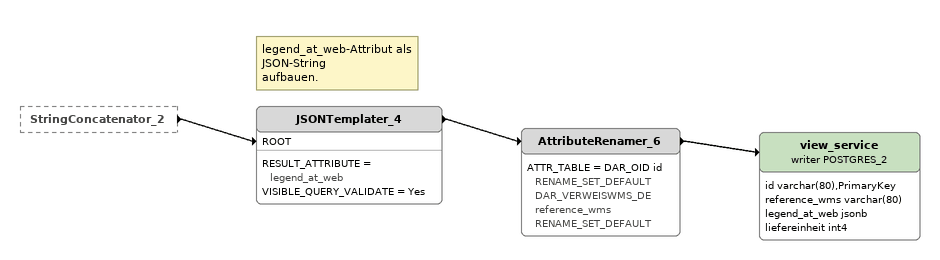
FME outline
StringConcatenator_2 [outside]
    -> JSONTemplater_4 [ROOT]
Note: legend_at_web-Attribut als JSON-String / aufbauen.
JSONTemplater_4
    RESULT_ATTRIBUTE = legend_at_web
    VISIBLE_QUERY_VALIDATE = Yes
    -> AttributeRenamer_6
AttributeRenamer_6
    ATTR_TABLE = DAR_OID id RENAME_SET_DEFAULT  DAR_VERWEISWMS_DE reference_wms RENAME_SET_DEFAULT
    -> view_service (writer POSTGRES_2)
view_service (writer POSTGRES_2)
    attributes: id varchar(80),PrimaryKey, reference_wms varchar(80), legend_at_web jsonb, liefereinheit int4
